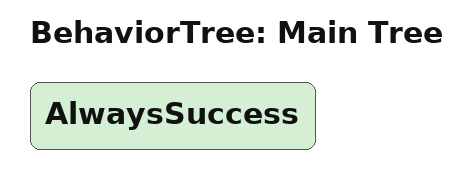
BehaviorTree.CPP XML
<?xml version="1.0" encoding="UTF-8"?>
<root BTCPP_format="4">
  <BehaviorTree ID="Main Tree">
    <AlwaysSuccess/>
  </BehaviorTree>

</root>
